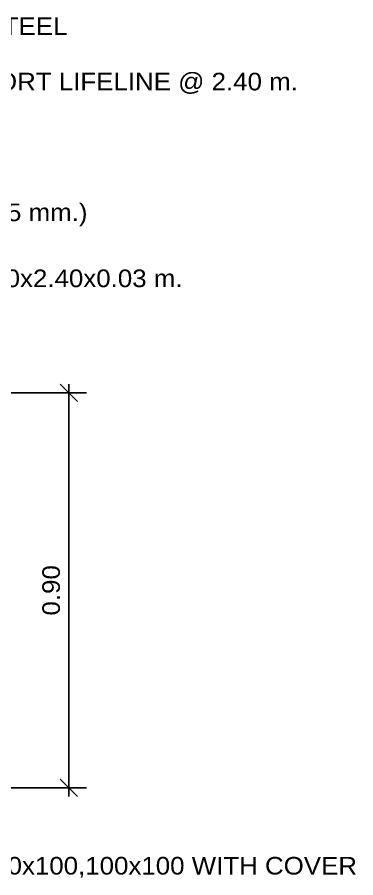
# Model space of a CAD drawing. Header units: millimetres. Extents: x 2051.05 to 2058.56, y 1139.54 to 1141.49.
# Drawn here: x 2057.787 to 2058.557, y 1139.54 to 1141.495 of the extents above; entities that cross this region are included whole.
import ezdxf

# ---------------------------------------------------------------- set-up
doc = ezdxf.new("R2010")
doc.units = ezdxf.units.MM
doc.layers.get('Defpoints').update_dxf_attribs({"color": 2})
doc.layers.add('A-DIMS-0025', color=8, linetype='Continuous', lineweight=18)
doc.styles.add('MASTER', font='cordia.shx', dxfattribs={"width": 1.1})
doc.dimstyles.new('E0020', dxfattribs={"dimscale": 0.02, "dimtxt": 1.6, "dimasz": 2, "dimexe": 2, "dimexo": 1, "dimgap": 1, "dimtad": 1, "dimtoh": 1, "dimzin": 0, "dimdsep": 46, "dimlunit": 6, "dimtxsty": 'MASTER', "dimblk": 'AA', "dimcen": 1, "dimclrd": 256, "dimclre": 256, "dimclrt": 2, "dimadec": 0, "dimazin": 0, "dimtfac": 1, "dimtix": 1, "dimtmove": 2, "dimatfit": 3, "dimfxl": 1, "dimtolj": 1, "dimtzin": 0, "dimarcsym": 0})

# ---------------------------------------------------------------- blocks, each defined once
blk = doc.blocks.new('AA')
at = {"color": 3}
blk.add_line((-0.5, -0.5), (0.5, 0.5), dxfattribs=at)
at = {"color": 8}
blk.add_line((-1, 0), (0.5, 0), dxfattribs=at)
blk = doc.blocks.new('*D25')
at = {"lineweight": -2}
for p, q in [((2057.7676, 1140.6417), (2057.9441, 1140.6417)), ((2057.9041, 1140.6017), (2057.9041, 1139.7843)), ((2057.7676, 1139.7443), (2057.9441, 1139.7443))]:
    blk.add_line(p, q, dxfattribs=at)
at = {"layer": 'Defpoints', "color": 0}
for p in [(2057.7476, 1140.6417), (2057.7476, 1139.7443), (2057.9041, 1139.7443)]:
    blk.add_point(p, dxfattribs=at)
at = {"linetype": 'ByBlock', "lineweight": -2, "xscale": 0.04, "yscale": 0.04, "zscale": 0.04}
for p, rotation in [((2057.9041, 1140.6417), 90.00000000058067), ((2057.9041, 1139.7443), 270.0000000005807)]:
    blk.add_blockref('AA', p, dxfattribs=dict(at, rotation=rotation))
at = {"insert": (2057.8641, 1140.193), "char_height": 0.04, "attachment_point": 5, "rotation": 90, "style": 'MASTER'}
blk.add_mtext('\\A1;0.90', dxfattribs=at)

msp = doc.modelspace()

# ---------------------------------------------------------------- texts
at = {"color": 7, "insert": (2057.3613, 1141.01964), "char_height": 0.04, "width": 1.1234423, "attachment_point": 7, "style": 'MASTER'}
msp.add_mtext('\\A1;PPR PIPE {\\H0.7x;\\S3#4;} (25 mm.)', dxfattribs=at)
at = {"layer": 'A-DIMS-0025', "color": 7, "char_height": 0.04, "attachment_point": 7, "style": 'MASTER'}
for s, insert in [('\\A1;WIRE ROPE STEEL', (2057.36153, 1141.45384)), ('\\A1;L-FEET SUPPORT LIFELINE @ 2.40 m. ', (2057.36153, 1141.32076)), ('\\A1;WALKWAY 0.30x2.40x0.03 m.', (2057.36153, 1140.88122))]:
    msp.add_mtext(s, dxfattribs=dict(at, insert=insert))
at = {"layer": 'A-DIMS-0025', "color": 7, "insert": (2057.94636, 1139.56373), "char_height": 0.04, "width": 2.0840138, "attachment_point": 5, "style": 'MASTER'}
msp.add_mtext('\\A1;CABELTRAY 200x100,100x100 WITH COVER', dxfattribs=at)

# ---------------------------------------------------------------- dimensions: what is measured, and where the dimension line sits
dim = msp.add_aligned_dim(p1=(2057.74757, 1140.64171), p2=(2057.74757, 1139.74429), distance=0.15656, dimstyle='E0020', override={"dimtxt": 2, "dimclrt": 256})
dim.commit()
dim.dimension.update_dxf_attribs({"geometry": '*D25', "text_midpoint": (2057.86413, 1140.193)})

doc.saveas('drawing.dxf')
